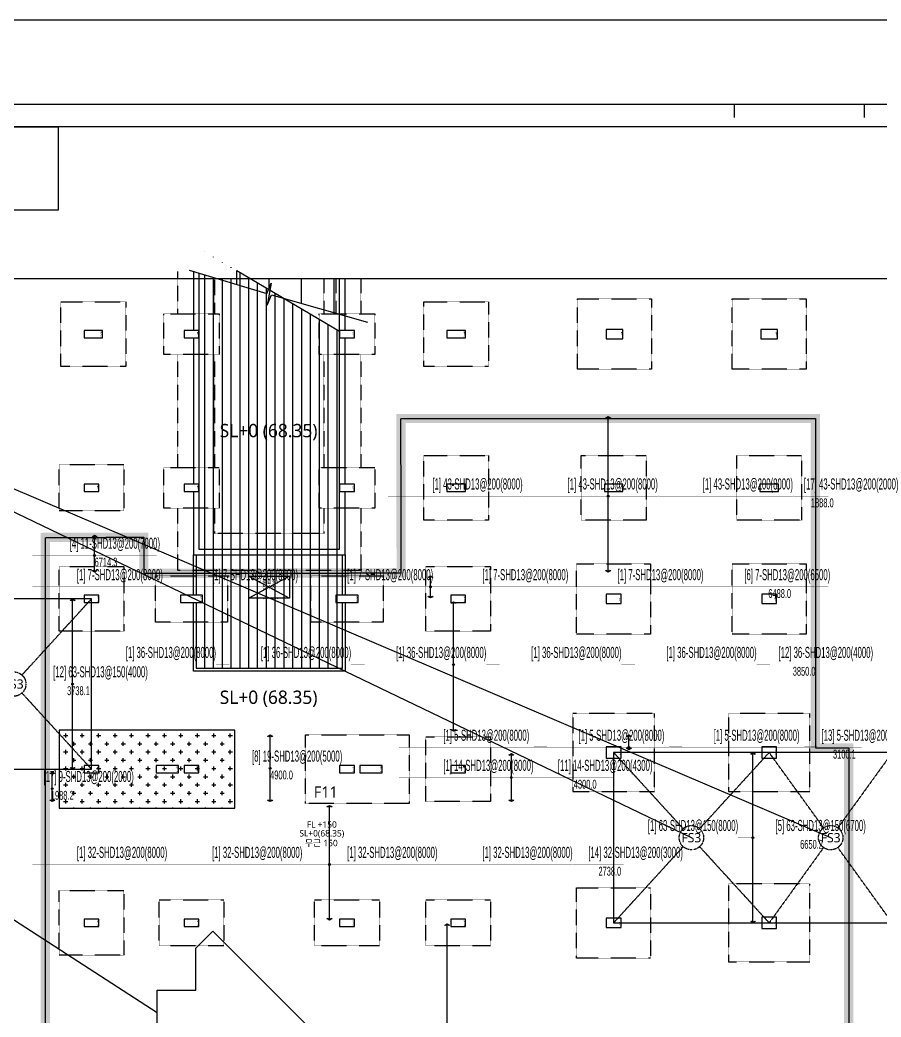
# Model space of a CAD drawing. Header units: millimetres. Extents: x 43843 to 1069877, y 60576 to 148433.
# Drawn here: x 213066 to 259575, y 93073 to 146933 of the extents above; entities that cross this region are included whole.
import ezdxf
from ezdxf.enums import TextEntityAlignment as Align

# ---------------------------------------------------------------- set-up
doc = ezdxf.new("R2010")
doc.units = ezdxf.units.MM
for name, pattern in [('H', [1.3, 0.8, -0.5]), ('HID', [2.5, 1.5, -1]), ('HIDDEN', [0.375, 0.25, -0.125])]:
    doc.linetypes.add(name, pattern=pattern)
for name, color, linetype, plot in [('+S_LEVEL_TEXT(NO PLOT)', 7, 'Continuous', False), ('DEFPOINT', 142, 'Continuous', False), ('NX_DEFAULT', 7, 'Continuous', False), ('S_NOPLOT_251', 251, 'Continuous', False)]:
    doc.layers.add(name, color=color, linetype=linetype, plot=plot)
for name, color, linetype in [('-S_F', 7, 'Continuous'), ('-S_F_NAME', 7, 'Continuous'), ('8', 8, 'Continuous'), ('NX_BAR(D)', 7, 'Continuous'), ('NX_BARTXT', 7, 'Continuous'), ('NX_FORM', 7, 'Continuous'), ('S-ELEV', 7, 'Continuous'), ('S-FND_OUTLINE_지하주차장 기초', 4, 'HID'), ('S-FND_내수압 슬래브 구간', 7, 'Continuous'), ('S-GIRDER', 4, 'HIDDEN'), ('S-HAT', 252, 'Continuous'), ('S-HAT_SLAB LEVEL', 7, 'Continuous'), ('S-STAIR', 251, 'Continuous'), ('S-TEXT-NOTES-TEXT', 3, 'Continuous'), ('WALL-1', 2, 'Continuous'), ('XR-지하주차장$0$A-CON', 2, 'Continuous'), ('XR-지하주차장$0$AA-COL', 2, 'Continuous'), ('XR-지하주차장$1$A-집수정', 4, 'Continuous'), ('기초', 7, 'Continuous')]:
    doc.layers.add(name, color=color, linetype=linetype)
doc.styles.add('BarSetTxt', font='Arial.ttf', dxfattribs={"width": 0.4, "height": 353.85})
doc.styles.add('XR-지하주차장$0$Standard', font='arial.ttf')
doc.styles.add('XR-지하주차장$0$맑은고딕', font='malgun.ttf')
doc.styles.add('맑은 고딕', font='malgun.ttf')
doc.styles.add('맑은고딕', font='malgun.ttf')

# ---------------------------------------------------------------- blocks, each defined once
blk = doc.blocks.new('zw$9A02')
at = {"color": 7}
for p, q in [((65855.52090570901, -3425.293628775515), (65855.52090570901, -3951.099264790537)), ((71113.57787962607, -3425.293628775515), (71113.57787962607, -3951.099264790537))]:
    blk.add_line(p, q, dxfattribs=at)
blk.add_lwpolyline([(0, -63642.85714285681), (0, 0), (90000.00000000012, 0), (90000.00000000012, -63642.85714285681)], close=True)
at = {"color": 4}
blk.add_lwpolyline([(3810.449194765185, -61579.40302305109), (85730.9760699867, -61579.40302305109), (85730.9760699867, -3425.293628775515), (3810.449194765185, -3425.293628775515)], close=True, dxfattribs=at)
at = {"layer": 'DEFPOINT', "color": 150}
blk.add_lwpolyline([(4710.449194765184, -56998.76328211511), (84830.9760699867, -56998.76328211511), (84830.9760699867, -4325.293628775514), (4710.449194765184, -4325.293628775514)], close=True, dxfattribs=at)
blk = doc.blocks.new('zw$D357')
at = {"layer": 'S-HAT', "lineweight": -2}
h = blk.add_hatch(dxfattribs=at)
h.set_pattern_fill('CROSS', color=256, scale=70)
h.set_pattern_definition([(0, (-331308.6818607079, 2641039.891143047), (444.5, 444.5), [222.25, -666.75]), (90, (-331197.556860708, 2640928.766143047), (-444.5, 444.5), [222.25, -666.75])])
h.paths.add_polyline_path([(-55759.62759540556, -27727.7620820459), (-46259.62759539694, -27727.7620820459), (-46259.62759539694, -23527.7620820459), (-55759.62759540556, -23527.7620820459)])
at = {"layer": 'S-HAT_SLAB LEVEL', "transparency": 33554559}
h = blk.add_hatch(dxfattribs=at)
h.set_pattern_fill('ANSI31', color=8, scale=150, angle=45)
h.set_pattern_definition([(90, (-331308.5749018475, 62679.21827539796), (-476.2500000000001, 0), [])])
h.paths.add_polyline_path([(-48209.73455426423, 2511.933489013463), (-48209.73455426423, -1926.653482069261), (-48209.62759540649, -1926.653482069261), (-48209.62759540369, -2419.986815405078), (-48209.73455426446, -2419.908378906548), (-48209.73455426446, -14046.65344469715), (-48359.73455426422, -14046.65344469715), (-48359.73455426422, -20176.65344469715), (-40459.73455426422, -20176.65344469715), (-40459.73455426422, -14046.65344469715), (-40609.73455426423, -14046.65344469715), (-40609.73455426446, -1971.00807505846), (-47909.53200764162, 2334.855795079842), (-47909.62759540369, 2334.912178547122), (-47909.62759540369, 2330.878546908498), (-47909.53200764139, 2330.820893649012), (-46159.53200764139, 1275.317541488446), (-46159.53200764162, 877.5785246770828), (-47228.686461373, 877.5785246770828), (-48009.73620337318, 1114.651900814846), (-48009.73596495063, 2393.96217469871), (-48209.62759540369, 2511.870398181491)])
h.paths.add_polyline_path([(-48209.62759540369, -2326.764955000952), (-48209.62759540369, -2419.986815405078), (-48209.73455426446, -2419.908378906548), (-48209.73455426423, -2326.764955000952)])
h.paths.add_polyline_path([(-48209.62759540369, -2326.653482069261), (-48209.62759540369, -1926.764955000952)])
h.paths.add_polyline_path([(-48209.62759540369, -1926.764955000952), (-48209.62759540369, -2326.653482069261)])
h.paths.add_polyline_path([(-48209.62759540369, -1926.764955000952), (-48209.62759540369, -1926.653482069261)])
h.paths.add_polyline_path([(-48209.62759540369, -2326.653482069261), (-48209.62759540369, -2326.764955000952)])
at = {"layer": '-S_F', "linetype": 'HIDDEN', "lineweight": -3}
for p, q in [((-49359.5320012113, 1247.573796493933), (-49359.5320012113, -1026.653482069261)), ((-47359.5320012113, 917.2942971996963), (-47359.5320012113, -1026.653482069261)), ((-41459.5320012113, 877.5785246770828), (-41459.5320012113, -1026.653482070193)), ((-39459.53200121131, 877.5785246770828), (-39459.53200121131, -1026.653482070193)), ((-49359.5320012113, -3226.653482069262), (-49359.5320012113, -9326.653482069261)), ((-47359.5320012113, -3226.653482069262), (-47359.5320012113, -9326.653482069261)), ((-41459.5320012113, -3226.653482070193), (-41459.5320012113, -9326.653482070193)), ((-39459.53200121131, -3226.653482070193), (-39459.53200121131, -9326.653482070193)), ((-49359.5320012113, -11526.65348206926), (-49359.5320012113, -14895.54484723043)), ((-47359.5320012113, -11526.65348206926), (-47359.5320012113, -12895.54484723042)), ((-41459.5320012113, -11526.65348207019), (-41459.5320012113, -12895.54484723042)), ((-39459.53200121131, -11526.65348207019), (-39459.53200121131, -14895.54484723043)), ((-41459.5320012113, -12895.54484723042), (-47359.5320012113, -12895.54484723042)), ((-39459.53200121131, -14895.54484723043), (-49359.5320012113, -14895.54484723043))]:
    blk.add_line(p, q, dxfattribs=at)
for points in [[(-55659.62759541021, -376.65348206833), (-52159.62759541022, -376.65348206833), (-52159.62759541022, -3876.653482068331), (-55659.62759541021, -3876.653482068331)], [(-36059.62759540882, -376.7649550130591), (-32559.62759540882, -376.7649550130591), (-32559.62759540882, -3876.764955013059), (-36059.62759540882, -3876.764955013059)], [(-27759.74493531603, -226.653482071124), (-23759.74493531603, -226.653482071124), (-23759.74493531603, -4026.653482071124), (-27759.74493531603, -4026.653482071124)], [(-19409.62759540649, -226.6534820720553), (-15409.62759540649, -226.6534820720553), (-15409.62759540649, -4026.653482072055), (-19409.62759540649, -4026.653482072055)], [(-50109.62759540649, -1026.653482069261), (-47109.62759540649, -1026.653482069261), (-47109.62759540649, -3226.653482069262), (-50109.62759540649, -3226.653482069262)], [(-41709.62759540649, -1026.653482070193), (-38709.62759540649, -1026.653482070193), (-38709.62759540649, -3226.653482070193), (-41709.62759540649, -3226.653482070193)], [(-36059.62759540696, -8676.76495500747), (-32559.62759540696, -8676.76495500747), (-32559.62759540696, -12176.76495500747), (-36059.62759540696, -12176.76495500747)], [(-27559.62759540556, -8677.762082045898), (-24059.62759540556, -8677.762082045898), (-24059.62759540556, -12177.76208204589), (-27559.62759540556, -12177.76208204589)], [(-19159.62759540556, -8677.762082045898), (-15659.62759540556, -8677.762082045898), (-15659.62759540556, -12177.76208204589), (-19159.62759540556, -12177.76208204589)], [(-55759.62759540718, -9176.65348206833), (-52259.62759540719, -9176.65348206833), (-52259.62759540719, -11676.65348206833), (-55759.62759540718, -11676.65348206833)], [(-50109.62759540719, -9326.653482069261), (-47109.62759540719, -9326.653482069261), (-47109.62759540719, -11526.65348206926), (-50109.62759540719, -11526.65348206926)], [(-41709.62759540719, -9326.653482070193), (-38709.62759540719, -9326.653482070193), (-38709.62759540719, -11526.65348207019), (-41709.62759540719, -11526.65348207019)], [(-27810.79454274941, -14525.54484472889), (-23810.79454274941, -14525.54484472889), (-23810.79454274941, -18325.54484472889), (-27810.79454274941, -18325.54484472889)], [(-19409.62759540765, -14526.65348207205), (-15409.62759540765, -14526.65348207205), (-15409.62759540765, -18326.65348207205), (-19409.62759540765, -18326.65348207205)], [(-55759.62759540718, -14676.65348206833), (-52259.62759540719, -14676.65348206833), (-52259.62759540719, -18176.65348206833), (-55759.62759540718, -18176.65348206833)], [(-35959.62759540719, -14676.65348207019), (-32459.62759540719, -14676.65348207019), (-32459.62759540719, -18176.65348207019), (-35959.62759540719, -18176.65348207019)], [(-50559.62759540393, -15176.65344467666), (-46659.62759540393, -15176.65344467666), (-46659.62759540393, -17676.65344467666), (-50559.62759540393, -17676.65344467666)], [(-42159.62759538554, -15176.65344468504), (-38259.62759538554, -15176.65344468504), (-38259.62759538554, -17676.65344468504), (-42159.62759538554, -17676.65344468504)], [(-28008.4662049585, -22625.54484472889), (-28008.4662049585, -26825.54484472889), (-23608.4662049585, -26825.54484472889), (-23608.4662049585, -22625.54484472889)], [(-19608.4662049585, -22625.54484472983), (-19608.4662049585, -26825.54484472983), (-15208.4662049585, -26825.54484472983), (-15208.4662049585, -22625.54484472983)], [(-42459.62759528215, -23776.6534820702), (-36859.62759528216, -23776.6534820702), (-36859.62759528216, -27476.65348207019), (-42459.62759528215, -27476.65348207019)], [(-35959.62759540812, -23876.65344470274), (-32459.62759540812, -23876.65344470274), (-32459.62759540812, -27376.65344470274), (-35959.62759540812, -27376.65344470274)], [(-55759.62759540905, -32176.65348206833), (-52259.62759540905, -32176.65348206833), (-52259.62759540905, -35676.65348206833), (-55759.62759540905, -35676.65348206833)], [(-27809.62759540905, -32026.65348207113), (-23809.62759540905, -32026.65348207113), (-23809.62759540905, -35826.65348207112), (-27809.62759540905, -35826.65348207112)], [(-19609.62759540556, -31827.7620820459), (-19609.62759540556, -36027.7620820459), (-15209.62759540556, -36027.7620820459), (-15209.62759540556, -31827.7620820459)], [(-50359.62759540882, -32676.65344470181), (-46859.62759540882, -32676.65344470181), (-46859.62759540882, -35176.65344470181), (-50359.62759540882, -35176.65344470181)], [(-41959.62759540905, -32676.65348207019), (-38459.62759540905, -32676.65348207019), (-38459.62759540905, -35176.65348207019), (-41959.62759540905, -35176.65348207019)], [(-35959.62759540882, -32676.65344470274), (-32459.62759540882, -32676.65344470274), (-32459.62759540882, -35176.65344470274), (-35959.62759540882, -35176.65344470274)]]:
    blk.add_lwpolyline(points, close=True, dxfattribs=at)
blk.add_lwpolyline([(-70457.14838496898, 877.5785246770828), (0, 877.5785246770828), (0, -57058.71232119427), (-70457.14838496898, -57058.71232119427)], close=True)
at = {"layer": 'S-ELEV', "elevation": -3.1624165199e-06}
blk.add_lwpolyline([(-46159.53200764162, 1303.596631157212), (-40609.73457105387, -1970.010947875678), (-40609.73457105387, 877.5785246770828)], dxfattribs=at)
at = {"layer": 'S-FND_OUTLINE_지하주차장 기초'}
blk.add_lwpolyline([(-55759.62759540556, -27727.7620820459), (-46259.62759539694, -27727.7620820459), (-46259.62759539694, -23527.7620820459), (-55759.62759540556, -23527.7620820459)], close=True, dxfattribs=at)
at = {"layer": 'S-GIRDER', "color": 5, "elevation": 4.73943982693e-05}
for points in [[(-48509.73620337318, 1266.41776372306), (-48509.73620338458, 1266.357066763565)], [(-48009.73620338458, 1114.59120385535), (-48009.73620337318, 1114.651900814846)], [(-40809.73620340134, 877.5785246770828), (-40809.73620340134, -993.4317581942305)], [(-40309.73620340135, -1134.810511117801), (-40309.73620340135, 877.5785246770828)]]:
    blk.add_lwpolyline(points, dxfattribs=at)
at = {"layer": 'S-HAT', "linetype": 'ByBlock', "lineweight": -2}
blk.add_lwpolyline([(-55759.62759540556, -23527.7620820459), (-55759.62759540556, -27727.7620820459), (-46259.62759539694, -27727.7620820459), (-46259.62759539671, -23527.7620820459)], close=True, dxfattribs=at)
at = {"layer": 'S-HAT_SLAB LEVEL', "lineweight": -2}
blk.add_lwpolyline([(-42703.92332442105, -45630.78172460198), (-50638.5749018474, -45630.78172460198), (-47708.24696184508, -40753.89705749694), (-48911.71297375741, -40030.78172460011), (-50468.9233244243, -40030.78172460011), (-50468.92332443082, -37560.78172459733), (-48368.92332443082, -37560.7817245964), (-48368.92332443082, -35294.90346546285), (-47454.65312827378, -34380.63326930814), (-41154.50467297923, -40680.7817245964), (-42703.92332442105, -40680.7817245964), (-42703.92332442105, -42625.78172459639), (-42703.92332442105, -45630.78172460105)], dxfattribs=at)
at = {"layer": 'S-STAIR'}
for p, q in [((-46159.53200764162, 553.056228172034), (-46159.53200764162, 1303.596631157212)), ((-44409.53200764163, 375.4215242099017), (-44409.53200764163, 877.5785246770828)), ((-42659.53200764162, -470.3316553058102), (-42659.53200764162, 877.5785246770828)), ((-40909.53200764162, -965.1572905378415), (-40909.53200764162, 877.5785246770828))]:
    blk.add_line(p, q, dxfattribs=at)
blk.add_lwpolyline([(-48734.73456884106, 1334.711905899458), (-44535.56667645462, 60.13122853077948), (-44312.85635010106, 617.2668588152155), (-44516.87347106216, -565.2630622917786), (-44294.1631446979, -8.12743201199919), (-39097.89478404028, -1477.411313382909)], dxfattribs=at)
at = {"layer": 'S_NOPLOT_251'}
for points in [[(-48509.6275954037, -14046.65344469715), (-48359.62759540369, -14046.65344469715), (-48359.62759540369, -16226.65344469715), (-48509.6275954037, -16226.65344469715)], [(-40459.62759540369, -14046.65344469715), (-40309.62759540369, -14046.65344469715), (-40309.62759540369, -16226.65344469715), (-40459.62759540369, -16226.65344469715)], [(-40309.62759540369, -16626.65344469715), (-40309.62759540369, -20326.65344469715), (-48509.6275954037, -20326.65344469715), (-48509.6275954037, -16626.65344469715), (-48359.62759540369, -16626.65344469715), (-48359.62759540369, -20176.65344469715), (-40459.62759540369, -20176.65344469715), (-40459.62759540369, -16626.65344469715)]]:
    blk.add_lwpolyline(points, close=True, dxfattribs=at)
at = {"layer": 'XR-지하주차장$0$A-CON'}
for p, q in [((-48509.6275954037, 1266.384797758423), (-48509.6275954037, -1926.76495500654)), ((-48209.62759540369, 1175.325280013494), (-48209.62759540369, -13746.76495500188)), ((-40609.6275954037, -13746.76495500188), (-40609.6275954037, 877.5785246770828)), ((-40309.62759540369, -1926.76495500654), (-40309.62759540369, 877.5785246770828)), ((-48509.6275954037, -2326.76495500654), (-48509.6275954037, -10226.76495500654)), ((-40309.62759540369, -10226.76495500654), (-40309.62759540369, -2326.76495500654)), ((-48509.6275954037, -10626.76495500654), (-48509.6275954037, -14046.76495500188)), ((-40309.62759540369, -14046.76495500188), (-40309.62759540369, -10626.76495500654)), ((-48209.62759540369, -13746.76495500188), (-40609.6275954037, -13746.76495500188)), ((-48509.6275954037, -14046.76495500188), (-40309.62759540369, -14046.76495500188))]:
    blk.add_line(p, q, dxfattribs=at)
blk.add_lwpolyline([(-48209.62759540369, -13746.76495500188), (-40609.6275954037, -13746.76495500188)], dxfattribs=at)
at = {"layer": 'XR-지하주차장$0$AA-COL'}
for points in [[(-53409.62759540626, -2326.764954982325), (-53409.62759540626, -1926.764954982325), (-54409.62759540625, -1926.764954982325), (-54409.62759540625, -2326.764954982325)], [(-48209.62759540369, -2326.764955000952), (-48209.62759540369, -1926.764955000952), (-49009.62759540369, -1926.764955000952), (-49009.62759540369, -2326.764955000952)], [(-39809.6275954037, -2326.764955000952), (-39809.6275954037, -1926.764955000952), (-40609.6275954037, -1926.764955000952), (-40609.6275954037, -2326.764955000952)], [(-33809.62759540626, -2326.76495500654), (-33809.62759540626, -1926.76495500654), (-34809.62759540626, -1926.76495500654), (-34809.62759540626, -2326.76495500654)], [(-25309.62759540626, -2376.764955007471), (-25309.62759540626, -1876.764955007471), (-26209.62759540626, -1876.764955007471), (-26209.62759540626, -2376.764955007471)], [(-16959.62759536504, -2376.764954982325), (-16959.62759536504, -1876.764954982325), (-17859.62759536505, -1876.764954982325), (-17859.62759536505, -2376.764954982325)], [(-53609.62759540369, -10626.76495500095), (-53609.62759540369, -10226.76495500095), (-54409.6275954037, -10226.76495500095), (-54409.6275954037, -10626.76495500095)], [(-48209.62759540369, -10626.76495500095), (-48209.62759540369, -10226.76495500095), (-49009.62759540369, -10226.76495500095), (-49009.62759540369, -10626.76495500095)], [(-39809.6275954037, -10626.76495500095), (-39809.6275954037, -10226.76495500095), (-40609.6275954037, -10226.76495500095), (-40609.6275954037, -10626.76495500095)], [(-33809.6275954037, -10626.76495500095), (-33809.6275954037, -10226.76495500095), (-34809.6275954037, -10226.76495500095), (-34809.6275954037, -10626.76495500095)], [(-25309.6275954037, -10626.76495500095), (-25309.6275954037, -10226.76495500095), (-26309.6275954037, -10226.76495500095), (-26309.6275954037, -10626.76495500095)], [(-16909.6275954037, -10626.76495500095), (-16909.6275954037, -10226.76495500095), (-17909.6275954037, -10226.76495500095), (-17909.6275954037, -10626.76495500095)], [(-53609.62759540369, -16626.76495500095), (-53609.62759540369, -16226.76495500095), (-54409.6275954037, -16226.76495500095), (-54409.6275954037, -16626.76495500095)], [(-48009.6275954037, -16626.76495500095), (-48009.6275954037, -16226.76495500095), (-49209.62759540369, -16226.76495500095), (-49209.62759540369, -16626.76495500095)], [(-39609.62759538554, -16626.76495501026), (-39609.62759538554, -16226.76495501026), (-40809.62759538554, -16226.76495501026), (-40809.62759538554, -16626.76495501026)], [(-33809.6275954037, -16626.76495500095), (-33809.6275954037, -16226.76495500095), (-34609.6275954037, -16226.76495500095), (-34609.6275954037, -16626.76495500095)], [(-25409.6275954037, -16676.76495500095), (-25409.6275954037, -16176.76495500095), (-26209.6275954037, -16176.76495500095), (-26209.6275954037, -16676.76495500095)], [(-17009.62759540369, -16676.76495500095), (-17009.62759540369, -16176.76495500095), (-17809.6275954037, -16176.76495500095), (-17809.6275954037, -16676.76495500095)], [(-25409.6275954037, -25026.76495500095), (-25409.6275954037, -24426.76495500095), (-26209.6275954037, -24426.76495500095), (-26209.6275954037, -25026.76495500095)], [(-17009.62759540369, -25026.76495500095), (-17009.62759540369, -24426.76495500095), (-17809.6275954037, -24426.76495500095), (-17809.6275954037, -25026.76495500095)], [(-53609.62759540369, -25826.76495500095), (-53609.62759540369, -25426.76495500095), (-54409.6275954037, -25426.76495500095), (-54409.6275954037, -25826.76495500095)], [(-49309.62759538553, -25826.76495501027), (-49309.62759538553, -25426.76495501027), (-50509.62759538554, -25426.76495501027), (-50509.62759538554, -25826.76495501027)], [(-48209.62759540369, -25826.76495500095), (-48209.62759540369, -25426.76495500095), (-49009.62759540369, -25426.76495500095), (-49009.62759540369, -25826.76495500095)], [(-39809.6275954037, -25826.76495500095), (-39809.6275954037, -25426.76495500095), (-40609.6275954037, -25426.76495500095), (-40609.6275954037, -25826.76495500095)], [(-38309.62759529334, -25826.7649549637), (-38309.62759529334, -25426.7649549637), (-39509.62759529334, -25426.7649549637), (-39509.62759529334, -25826.7649549637)], [(-33809.6275954037, -25826.76495500095), (-33809.6275954037, -25426.76495500095), (-34609.6275954037, -25426.76495500095), (-34609.6275954037, -25826.76495500095)], [(-53609.62759540369, -34126.76495500095), (-53609.62759540369, -33726.76495500095), (-54409.6275954037, -33726.76495500095), (-54409.6275954037, -34126.76495500095)], [(-48209.62759540369, -34126.76495500095), (-48209.62759540369, -33726.76495500095), (-49009.62759540369, -33726.76495500095), (-49009.62759540369, -34126.76495500095)], [(-39809.6275954037, -34126.76495500095), (-39809.6275954037, -33726.76495500095), (-40609.6275954037, -33726.76495500095), (-40609.6275954037, -34126.76495500095)], [(-33809.6275954037, -34126.76495500095), (-33809.6275954037, -33726.76495500095), (-34609.6275954037, -33726.76495500095), (-34609.6275954037, -34126.76495500095)], [(-25409.6275954037, -34176.76495500095), (-25409.6275954037, -33676.76495500095), (-26209.6275954037, -33676.76495500095), (-26209.6275954037, -34176.76495500095)], [(-17009.62759540509, -34226.76495498233), (-17009.62759540509, -33626.76495498233), (-17809.62759540509, -33626.76495498233), (-17809.62759540509, -34226.76495498233)]]:
    blk.add_lwpolyline(points, close=True, dxfattribs=at)
at = {"layer": 'XR-지하주차장$1$A-집수정', "lineweight": -3, "ltscale": 0.5}
for p, q in [((-45509.62759540509, -15196.76495499816), (-43309.6275954051, -16396.76495499816)), ((-43309.6275954051, -15196.76495499816), (-45509.62759540509, -16396.76495499816))]:
    blk.add_line(p, q, dxfattribs=at)
blk.add_lwpolyline([(-45509.62759540509, -15196.76495499816), (-43309.6275954051, -15196.76495499816), (-43309.6275954051, -16396.76495499816), (-45509.62759540509, -16396.76495499816)], close=True, dxfattribs=at)
at = {"layer": '기초', "color": 6, "linetype": 'HID', "ltscale": 3, "const_width": 500}
blk.add_lwpolyline([(-56498.19192278548, -55179.49009371176), (-56497.66029514815, -13109.48375289421), (-51183.36221641278, -13098.65892140847), (-51183.36221641255, -15034.76066461298), (-51183.34348332206, -15034.76066461298), (-51183.34348332206, -15046.77595059294), (-37284.86666548718, -15025.10676782392), (-37297.86901842244, -6685.479806887918), (-14909.64353988901, -6684.054340347647), (-14909.64353988901, -24464.4900604235), (-14909.62480679829, -24464.49006084446), (-14909.62480679829, -24476.50534640346), (-13109.20024625421, -24476.54583629407), (-13108.92086913786, -55179.49009371176)], close=True, dxfattribs=at)
at = {"layer": '+S_LEVEL_TEXT(NO PLOT)', "color": 252, "style": '맑은 고딕'}
for s, p in [('FL +150', (-41570.01544823893, -28786.49765574653)), ('SL+0(68.35)', (-41570.01544823893, -29261.84696645197)), ('무근 150', (-41602.24313172581, -29788.28492300957))]:
    blk.add_text(s, height=345.766247305401, dxfattribs=at).set_placement(p, align=Align.CENTER)
at = {"layer": 'Defpoints', "style": 'XR-지하주차장$0$Standard'}
for s, height, p in [('400x1000', 50, (-53459.62759540626, -2276.764954982326)), ('400x800', 50, (-48259.62759540369, -2276.764955000952)), ('400x800', 50, (-39859.6275954037, -2276.764955000952)), ('400x1000', 50, (-33859.62759540626, -2276.76495500654)), ('500x900', 50, (-25359.62759540626, -2276.764955007471)), ('500x900', 50, (-17009.62759536505, -2276.764954982326)), ('400x800', 50, (-53659.62759540369, -10576.76495500095)), ('400x800', 50, (-48259.62759540369, -10576.76495500095)), ('400x800', 50, (-39859.6275954037, -10576.76495500095)), ('400x1000', 50, (-33859.6275954037, -10576.76495500095)), ('400x1000', 50, (-25359.6275954037, -10576.76495500095)), ('400x1000', 50, (-16959.6275954037, -10576.76495500095)), ('400x800', 50, (-53659.62759540369, -16576.76495500095)), ('400x1200', 50.00000000000001, (-48059.6275954037, -16576.76495500095)), ('400x1200', 50.00000000000001, (-39659.62759538554, -16576.76495501026)), ('400x800', 50, (-33859.6275954037, -16576.76495500095)), ('500x800', 50, (-25459.6275954037, -16626.76495500095)), ('500x800', 50, (-17059.6275954037, -16626.76495500095)), ('400x800', 50, (-53659.62759540369, -25776.76495500095)), ('400x1200', 50.00000000000001, (-49359.62759538553, -25776.76495501027)), ('400x800', 50, (-48259.62759540369, -25776.76495500095)), ('400x800', 50, (-39859.6275954037, -25776.76495500095)), ('400x1200', 50.00000000000001, (-38359.62759529334, -25776.7649549637)), ('400x800', 50, (-33859.6275954037, -25776.76495500095)), ('400x800', 50, (-53659.62759540369, -34076.76495500095)), ('400x800', 50, (-48259.62759540369, -34076.76495500095)), ('400x800', 50, (-39859.6275954037, -34076.76495500095)), ('400x800', 50, (-33859.6275954037, -34076.76495500095)), ('500x800', 50, (-25459.6275954037, -34126.76495500095))]:
    blk.add_text(s, height=height, rotation=90, dxfattribs=at).set_placement(p)
at = {"layer": 'Defpoints', "style": 'XR-지하주차장$0$맑은고딕'}
for s, p in [('결합형', (-44409.62759540509, -15496.76495499816)), ('집수정', (-44409.62759540509, -15796.76495499816))]:
    blk.add_text(s, height=200, dxfattribs=at).set_placement(p, align=Align.MIDDLE_CENTER)
blk.add_text('2200X1200X1500', height=90, dxfattribs=at).set_placement((-44409.62759540509, -16396.76495499816), align=Align.MIDDLE)
at = {"layer": 'Defpoints', "color": 1, "style": 'XR-지하주차장$0$Standard'}
for p in [(-25459.6275954037, -24726.76495500095), (-17059.6275954037, -24726.76495500095), (-17059.62759540509, -33926.76495498233)]:
    blk.add_text('600x800', height=50.00000000000001, rotation=90, dxfattribs=at).set_placement(p, align=Align.MIDDLE)
at = {"layer": 'S-TEXT-NOTES-TEXT', "color": 3, "style": '맑은 고딕'}
for p in [(-44443.87118130829, -7696.455679364503), (-44443.87118130829, -22100.74815442693)]:
    blk.add_text('SL+0 (68.35)', height=720, dxfattribs=at).set_placement(p, align=Align.CENTER)
blk = doc.blocks.new('zw$1B46')
at = {"layer": 'S-FND_내수압 슬래브 구간', "color": 1, "linetype": 'H', "lineweight": -2}
for p, q in [((-23949.99999996647, 24551.10867473576), (-20193.41381156794, 20436.25657649618)), ((-19306.58618839783, 20436.25657649618), (-15549.99999999907, 24551.10867473576)), ((-23949.99999996647, 15350.00003737118), (-20193.41381156794, 19464.85213561077)), ((-19306.58618839783, 19464.85213561077), (-15549.99999999907, 15350.00003737118)), ((12649.99999999744, 16251.10867471061), (16406.58618841343, 12136.2565764822)), ((17293.41381158679, 12136.2565764822), (21050.00000000303, 16251.10867471061)), ((23989.7051552115, 12183.57550544478), (21049.89304113947, 16251.10867487918)), ((27699.9999999979, 16251.10867487918), (24760.18788588373, 12183.57550538704)), ((12649.99999999744, 7050.000037371181), (16406.58618841343, 11164.85213560052)), ((17293.41381158679, 11164.85213560052), (21050.00000000303, 7050.000037371181)), ((23989.70515513187, 11117.53320669476), (21049.89304113947, 7050.000037371181)), ((27699.9999999979, 7050.000037371181), (24760.18788596383, 11117.5332067525))]:
    blk.add_line(p, q, dxfattribs=at)
for centre in [(-19749.99999998277, 19950.55435605347), (16850.00000000023, 11650.55435604043), (24374.9465205078, 11650.55435604043)]:
    blk.add_circle(centre, 657.6643940850194, dxfattribs=at)
at = {"layer": 'S-FND_내수압 슬래브 구간', "color": 1, "linetype": 'ByBlock', "lineweight": -2, "style": '맑은고딕'}
blk.add_text('FS3', height=500, rotation=359.9999999966649, dxfattribs=at).set_placement((-19749.99999998277, 19950.55435605347), align=Align.MIDDLE_CENTER)
at = {"layer": 'S-FND_내수압 슬래브 구간', "color": 1, "linetype": 'H', "lineweight": -2, "style": '맑은고딕'}
for p in [(16850.00000000023, 11650.55435604043), (24374.9465205078, 11650.55435604043)]:
    blk.add_text('FS3', height=500, rotation=359.9999999966649, dxfattribs=at).set_placement(p, align=Align.MIDDLE_CENTER)

msp = doc.modelspace()

# ---------------------------------------------------------------- linework, layer by layer
at = {"layer": 'DEFPOINT', "color": 1}
for points in [[(249331.3830051452, 102761.3172748289), (189514.0907497374, 131513.6891392013)], [(256856.329525653, 102761.3172748289), (189514.0907497374, 131513.6891392013)]]:
    msp.add_lwpolyline(points, dxfattribs=at)
at = {"layer": 'DEFPOINT', "linetype": 'HID', "ltscale": 3}
msp.add_lwpolyline([(214442.818677765, 76909.0356528312), (214443.3503054023, 118979.0419936487), (219757.6483841377, 118989.8668251345), (219757.6483841377, 117053.76508193), (219757.6671172284, 117053.76508193), (219757.6671172284, 117041.74979595), (233656.1439350635, 117063.418978719), (233643.1415821282, 125403.045939655), (256031.3670606614, 125404.4714061953), (256031.3670606614, 107624.0356861194), (256031.3857937522, 107624.0356856985), (256031.3857937522, 107612.0204001395), (257831.8103542962, 107611.9799102489), (257832.0897314126, 76909.0356528312)], close=True, dxfattribs=at)
at = {"layer": 'DEFPOINT', "color": 1}
for points in [[(216931.3830051456, 115661.8715935242), (208531.3830051782, 115661.8715935242), (208531.3830051782, 106460.7629561596), (216931.3830051456, 106460.7629561596)], [(245131.3830051424, 98160.76295615966), (260181.3830051428, 98160.76295615966), (260181.3830051428, 107361.8715936676), (245131.3830051424, 107361.8715936676)]]:
    msp.add_lwpolyline(points, close=True, dxfattribs=at)
at = {"layer": 'DEFPOINT', "color": 8}
msp.add_lwpolyline([(220472.0872761231, 93292.74331360403), (187853.5312371949, 114395.6747815702)], dxfattribs=at)
at = {"layer": 'DEFPOINT', "linetype": 'HIDDEN', "lineweight": -3}
for points in [[(215181.3830051446, 104360.7629561568), (224681.3830051535, 104360.7629561568), (224681.3830051535, 108560.7629561568), (215181.3830051446, 108560.7629561568)], [(228481.3830052685, 108311.8715561325), (234081.3830052685, 108311.8715561325), (234081.3830052685, 104611.8715561325), (228481.3830052685, 104611.8715561325)]]:
    msp.add_lwpolyline(points, close=True, dxfattribs=at)
at = {"layer": 'NX_BAR(D)', "color": 2, "const_width": 10}
for points in [[(232943.2881540234, 121209.0356528312), (240213.3146906427, 121209.0356528312), (240243.3146906427, 121239.0356528312), (240943.3146906426, 121239.0356528312)], [(240243.3123686888, 121209.0356528312), (247513.3389053081, 121209.0356528312), (247543.3389053081, 121239.0356528312), (248243.3389053081, 121239.0356528312)], [(247543.3365833542, 121209.0356528312), (254813.3631199735, 121209.0356528312), (254843.3631199735, 121239.0356528312), (255543.3631199735, 121239.0356528312)], [(254843.3607980191, 121209.0356528312), (256731.3670606615, 121209.0356528312)], [(213743.3266746226, 118009.0356528312), (220457.6483841377, 118009.0356528312)], [(213743.3089831897, 116309.0356528312), (221013.3197913171, 116309.0356528312), (221043.3197913171, 116339.0356528312), (221743.3197913171, 116339.0356528312)], [(221043.3188456056, 116309.0356528312), (228313.329653733, 116309.0356528312), (228343.3296537331, 116339.0356528312), (229043.3296537331, 116339.0356528312)], [(228343.328708022, 116309.0356528312), (235613.339516149, 116309.0356528312), (235643.339516149, 116339.0356528312), (236343.339516149, 116339.0356528312)], [(235643.338570438, 116309.0356528312), (242913.3493785655, 116309.0356528312), (242943.3493785655, 116339.0356528312), (243643.3493785655, 116339.0356528312)], [(242943.3484328539, 116309.0356528312), (250213.3592409814, 116309.0356528312), (250243.3592409814, 116339.0356528312), (250943.3592409815, 116339.0356528312)], [(250243.3582952704, 116309.0356528312), (256731.3670606615, 116309.0356528312)], [(216381.3830051456, 112109.0356528312), (223651.3798439094, 112109.0356528312), (223681.3798439094, 112139.0356528312), (224381.3798439094, 112139.0356528312)], [(223681.3801205178, 112109.0356528312), (230951.3769592816, 112109.0356528312), (230981.3769592816, 112139.0356528312), (231681.3769592816, 112139.0356528312)], [(230981.37723589, 112109.0356528312), (238251.3740746539, 112109.0356528312), (238281.3740746538, 112139.0356528312), (238981.3740746538, 112139.0356528312)], [(238281.3743512618, 112109.0356528312), (245551.3711900261, 112109.0356528312), (245581.371190026, 112139.0356528312), (246281.3711900261, 112139.0356528312)], [(245581.371466634, 112109.0356528312), (252851.3683053983, 112109.0356528312), (252881.3683053983, 112139.0356528312), (253581.3683053983, 112139.0356528312)], [(252881.3685820062, 112109.0356528312), (256731.3670606615, 112109.0356528312)], [(213743.3083871991, 111061.3172748419), (217481.3830051456, 111061.3172748419)], [(233531.3830052685, 107635.7891555559), (240801.5200567098, 107635.7891555559), (240831.5200567098, 107665.7891555559), (241531.5200567098, 107665.7891555559)], [(240831.5080647088, 107635.7891555559), (248101.64511615, 107635.7891555559), (248131.6451161501, 107665.7891555559), (248831.64511615, 107665.7891555559)], [(248131.6331241491, 107635.7891555559), (255401.7701755903, 107635.7891555559), (255431.7701755903, 107665.7891555559), (256131.7701755903, 107665.7891555559)], [(255431.7581835893, 107635.7891555559), (258531.8112910228, 107635.7891555559)], [(224131.3830051535, 106509.0356528312), (229031.3830052685, 106509.0356528312)], [(233531.3830052685, 106009.0356528312), (240801.3830051815, 106009.0356528312), (240831.3830051815, 106039.0356528312), (241531.3830051815, 106039.0356528312)], [(240831.3830051889, 106009.0356528312), (245131.3830051424, 106009.0356528312)], [(213743.1674517269, 105409.0356528312), (215731.3830051446, 105409.0356528312)], [(244581.3830051424, 102761.3172749136), (251851.6280799258, 102761.3172749136), (251881.6280799258, 102791.3172749136), (252581.6280799258, 102791.3172749136)], [(251881.6066358822, 102761.3172749136), (258531.8103542963, 102761.3172749136)], [(213743.0891039526, 101309.0356528312), (221013.162721885, 101309.0356528312), (221043.162721885, 101339.0356528312), (221743.162721885, 101339.0356528312)], [(221043.1562803156, 101309.0356528312), (228313.229898248, 101309.0356528312), (228343.229898248, 101339.0356528312), (229043.229898248, 101339.0356528312)], [(228343.223456679, 101309.0356528312), (235613.2970746109, 101309.0356528312), (235643.297074611, 101339.0356528312), (236343.297074611, 101339.0356528312)], [(235643.290633042, 101309.0356528312), (242913.3642509739, 101309.0356528312), (242943.3642509739, 101339.0356528312), (243643.3642509739, 101339.0356528312)], [(242943.357809405, 101309.0356528312), (245681.3830051423, 101309.0356528312)]]:
    msp.add_lwpolyline(points, dxfattribs=at)
at = {"layer": 'NX_FORM', "color": 1}
for p, q in [((244837.3276073426, 117109.0356528312), (244837.3276073426, 125509.035652831)), ((217100.4875293804, 117109.0356528312), (217100.4875293804, 119109.0356528312)), ((235237.3380219258, 115709.0356528312), (235237.3380219258, 116909.0356528312)), ((215911.383005147, 106460.7629561596), (215911.383005147, 115661.8715935242)), ((236481.3750329037, 108509.0356528312), (236481.3750329037, 115509.0356528312)), ((226581.3830052108, 104709.0356528312), (226581.3830052108, 108309.0356528312)), ((245956.5971481457, 107509.0356528312), (245956.5971481457, 108309.0356528312)), ((239606.3830052052, 104709.0356528312), (239606.3830052052, 107309.0356528312)), ((252656.3830051428, 98160.76295615966), (252656.3830051428, 107361.8715936676)), ((214812.2752284358, 104709.0356528312), (214812.2752284358, 106309.0356528312)), ((229787.2360545477, 98309.03565283144), (229787.2360545477, 104509.0356528312)), ((236137.4662316764, 83509.0356528312), (236137.4662316764, 98109.03565283142))]:
    msp.add_line(p, q, dxfattribs=at)
for points in [[(244837.3276073426, 125509.035652831), (244958.5711638724, 125439.035652831), (244941.5711638724, 125409.5907891022), (244837.3276073426, 125469.035652831), (244733.0840508129, 125409.5907891022), (244716.0840508129, 125439.035652831)], [(217100.4875293804, 119109.0356528312), (217221.7310859101, 119039.0356528312), (217204.7310859101, 119009.5907891025), (217100.4875293804, 119069.0356528312), (216996.2439728506, 119009.5907891025), (216979.2439728507, 119039.0356528312)], [(217100.4875293804, 117109.0356528312), (216979.2439728507, 117179.0356528312), (216996.2439728506, 117208.4805165599), (217100.4875293804, 117149.0356528312), (217204.7310859101, 117208.4805165599), (217221.7310859101, 117179.0356528312)], [(235237.3380219258, 116909.0356528312), (235358.5815784555, 116839.0356528312), (235341.5815784555, 116809.5907891025), (235237.3380219258, 116869.0356528312), (235133.094465396, 116809.5907891025), (235116.094465396, 116839.0356528312)], [(244837.3276073426, 117109.0356528312), (244716.0840508129, 117179.0356528312), (244733.0840508129, 117208.4805165599), (244837.3276073426, 117149.0356528312), (244941.5711638724, 117208.4805165599), (244958.5711638724, 117179.0356528312)], [(235237.3380219258, 115709.0356528312), (235116.094465396, 115779.0356528312), (235133.094465396, 115808.4805165599), (235237.3380219258, 115749.0356528312), (235341.5815784555, 115808.4805165599), (235358.5815784555, 115779.0356528312)], [(215911.383005147, 115661.8715935242), (216032.6265616768, 115591.8715935242), (216015.6265616768, 115562.4267297955), (215911.383005147, 115621.8715935242), (215807.1394486173, 115562.4267297955), (215790.1394486172, 115591.8715935242)], [(236481.3750329037, 115509.0356528312), (236602.6185894335, 115439.0356528312), (236585.6185894335, 115409.5907891025), (236481.3750329037, 115469.0356528312), (236377.131476374, 115409.5907891025), (236360.131476374, 115439.0356528312)], [(226581.3830052108, 108309.0356528312), (226702.6265617405, 108239.0356528312), (226685.6265617406, 108209.5907891025), (226581.3830052108, 108269.0356528312), (226477.139448681, 108209.5907891025), (226460.1394486811, 108239.0356528312)], [(236481.3750329037, 108509.0356528312), (236360.131476374, 108579.0356528312), (236377.131476374, 108608.4805165599), (236481.3750329037, 108549.0356528312), (236585.6185894335, 108608.4805165599), (236602.6185894335, 108579.0356528312)], [(245956.5971481457, 108309.0356528312), (246077.8407046754, 108239.0356528312), (246060.8407046754, 108209.5907891025), (245956.5971481457, 108269.0356528312), (245852.3535916159, 108209.5907891025), (245835.353591616, 108239.0356528312)], [(239606.3830052052, 107309.0356528312), (239727.626561735, 107239.0356528312), (239710.6265617349, 107209.5907891025), (239606.3830052052, 107269.0356528312), (239502.1394486755, 107209.5907891025), (239485.1394486755, 107239.0356528312)], [(245956.5971481457, 107509.0356528312), (245835.353591616, 107579.0356528312), (245852.3535916159, 107608.4805165599), (245956.5971481457, 107549.0356528312), (246060.8407046754, 107608.4805165599), (246077.8407046754, 107579.0356528312)], [(252656.3830051428, 107361.8715936676), (252777.6265616726, 107291.8715936676), (252760.6265616725, 107262.4267299389), (252656.3830051428, 107321.8715936676), (252552.1394486131, 107262.4267299389), (252535.1394486131, 107291.8715936676)], [(214812.2752284358, 106309.0356528312), (214933.5187849655, 106239.0356528312), (214916.5187849655, 106209.5907891025), (214812.2752284358, 106269.0356528312), (214708.031671906, 106209.5907891025), (214691.031671906, 106239.0356528312)], [(215911.383005147, 106460.7629561596), (215790.1394486172, 106530.7629561596), (215807.1394486173, 106560.2078198883), (215911.383005147, 106500.7629561596), (216015.6265616768, 106560.2078198883), (216032.6265616768, 106530.7629561596)], [(214812.2752284358, 104709.0356528312), (214691.031671906, 104779.0356528312), (214708.031671906, 104808.4805165599), (214812.2752284358, 104749.0356528312), (214916.5187849655, 104808.4805165599), (214933.5187849655, 104779.0356528312)], [(226581.3830052108, 104709.0356528312), (226460.1394486811, 104779.0356528312), (226477.139448681, 104808.4805165599), (226581.3830052108, 104749.0356528312), (226685.6265617406, 104808.4805165599), (226702.6265617405, 104779.0356528312)], [(229787.2360545477, 104509.0356528312), (229908.4796110775, 104439.0356528312), (229891.4796110775, 104409.5907891025), (229787.2360545477, 104469.0356528312), (229682.992498018, 104409.5907891025), (229665.992498018, 104439.0356528312)], [(239606.3830052052, 104709.0356528312), (239485.1394486755, 104779.0356528312), (239502.1394486755, 104808.4805165599), (239606.3830052052, 104749.0356528312), (239710.6265617349, 104808.4805165599), (239727.626561735, 104779.0356528312)], [(229787.2360545477, 98309.03565283144), (229665.992498018, 98379.03565283143), (229682.992498018, 98408.48051656013), (229787.2360545477, 98349.03565283143), (229891.4796110775, 98408.48051656013), (229908.4796110775, 98379.03565283143)], [(236137.4662316764, 98109.03565283142), (236258.7097882062, 98039.03565283142), (236241.7097882062, 98009.59078910272), (236137.4662316764, 98069.03565283143), (236033.2226751467, 98009.59078910272), (236016.2226751467, 98039.03565283142)], [(252656.3830051428, 98160.76295615966), (252535.1394486131, 98230.76295615966), (252552.1394486131, 98260.20781988837), (252656.3830051428, 98200.76295615966), (252760.6265616725, 98260.20781988837), (252777.6265616726, 98230.76295615966)]]:
    msp.add_lwpolyline(points, close=True, dxfattribs=at)
for centre in [(244837.3276073426, 121209.0356528312), (217100.4875293804, 118009.0356528312), (235237.3380219258, 116309.0356528312), (236481.3750329037, 112109.0356528312), (215911.383005147, 111061.3172748419), (245956.5971481457, 107635.7891555559), (226581.3830052108, 106509.0356528312), (239606.3830052052, 106009.0356528312), (214812.2752284358, 105409.0356528312), (252656.3830051428, 102761.3172749136), (229787.2360545477, 101309.0356528312)]:
    msp.add_circle(centre, 50, dxfattribs=at)
at = {"layer": 'WALL-1', "color": 7, "linetype": 'Continuous'}
msp.add_lwpolyline([(170123.4114413109, 141166.0847021285), (215123.7716082643, 141166.0847021285), (215123.7716082643, 136666.3354912372), (170123.4114413109, 136666.3354912372)], close=True, dxfattribs=at)

# ---------------------------------------------------------------- block references
at = {"xscale": 1.333333333333333, "yscale": 1.333333333333333, "zscale": 1.333333333333333}
msp.add_blockref('zw$9A02', (163842.8125149571, 146933.1428738292), dxfattribs=at)
msp.add_blockref('zw$1B46', (232481.3830051446, 91110.76291878847))
at = {"layer": '8'}
msp.add_blockref('zw$D357', (270941.0106005507, 132088.5250382027), dxfattribs=at)

# ---------------------------------------------------------------- texts
at = {"layer": '-S_F_NAME', "lineweight": -3, "style": '맑은고딕'}
msp.add_text('F11', height=600, dxfattribs=at).set_placement((229586.2548290218, 105230.1292067296), align=Align.MIDDLE_CENTER)
at = {"layer": 'NX_BARTXT', "color": 2, "style": 'BarSetTxt', "width": 0.5}
for s, p in [('[1] 43-SHD13@200(8000)', (235343.2961150093, 121389.0356528311)), ('[1] 43-SHD13@200(8000)', (242643.3203296746, 121389.0356528311)), ('[1] 43-SHD13@200(8000)', (249943.3445443396, 121389.0356528311)), ('[17] 43-SHD13@200(2000)', (255409.7626768119, 121389.0356528311)), ('[4] 11-SHD13@200(7000)', (215757.6231874774, 118189.0356528312)), ('[1] 7-SHD13@200(8000)', (216143.3122256278, 116489.0356528312)), ('[1] 7-SHD13@200(8000)', (223443.3220880438, 116489.0356528312)), ('[1] 7-SHD13@200(8000)', (230743.3319504602, 116489.0356528312)), ('[1] 7-SHD13@200(8000)', (238043.3418128762, 116489.0356528312)), ('[1] 7-SHD13@200(8000)', (245343.3516752922, 116489.0356528312)), ('[6] 7-SHD13@200(6500)', (252189.7609248875, 116489.0356528312)), ('[1] 36-SHD13@200(8000)', (218781.3820567747, 112289.0356528312)), ('[1] 36-SHD13@200(8000)', (226081.3791721469, 112289.0356528312)), ('[1] 36-SHD13@200(8000)', (233381.3762875191, 112289.0356528312)), ('[1] 36-SHD13@200(8000)', (240681.3734028914, 112289.0356528312)), ('[1] 36-SHD13@200(8000)', (247981.3705182636, 112289.0356528312)), ('[12] 36-SHD13@200(4000)', (254036.3681256027, 112289.0356528312)), ('[12] 63-SHD13@150(4000)', (214864.7307725829, 111241.3172748419)), ('[1] 5-SHD13@200(8000)', (235931.4241207011, 107815.7891555559)), ('[1] 5-SHD13@200(8000)', (243231.5491801413, 107815.7891555559)), ('[1] 5-SHD13@200(8000)', (250531.6742395816, 107815.7891555559)), ('[13] 5-SHD13@200(3300)', (256361.7741158191, 107815.7891555559)), ('[8] 19-SHD13@200(5000)', (225601.383005188, 106689.0356528312)), ('[1] 14-SHD13@200(8000)', (235931.3830052425, 106189.0356528312)), ('[11] 14-SHD13@200(4300)', (242121.383005175, 106189.0356528312)), ('[17] 9-SHD13@200(2000)', (214339.6321177521, 105589.0356528312)), ('[1] 63-SHD13@150(8000)', (246981.4565275774, 102941.3172749136)), ('[5] 63-SHD13@150(6700)', (253876.6677514065, 102941.3172749136)), ('[1] 32-SHD13@200(8000)', (216143.1111893325, 101489.0356528312)), ('[1] 32-SHD13@200(8000)', (223443.1783656954, 101489.0356528312)), ('[1] 32-SHD13@200(8000)', (230743.2455420584, 101489.0356528312)), ('[1] 32-SHD13@200(8000)', (238043.3127184218, 101489.0356528312)), ('[14] 32-SHD13@200(3000)', (243764.7653681265, 101489.0356528312))]:
    msp.add_text(s, height=600, dxfattribs=at).set_placement(p, align=Align.BOTTOM_LEFT)
at = {"layer": 'NX_DEFAULT', "color": 8, "style": 'BarSetTxt', "width": 0.5}
for s, p in [('1888.0', (255787.3639293403, 120609.0356528312)), ('6714.3', (217100.4875293799, 117409.0356528312)), ('6488.0', (253487.3626779659, 115709.0356528312)), ('3850.0', (254806.3678213336, 111509.0356528312)), ('3738.1', (215612.3456961724, 110461.3172748419)), ('3100.1', (256981.7847373063, 107035.7891555559)), ('4900.0', (226581.3830052108, 105909.0356528312)), ('4300.0', (242981.3830051656, 105409.0356528312)), ('1988.2', (214737.2752284358, 104809.0356528312)), ('6650.2', (255206.7084950895, 102161.3172749136)), ('2738.0', (244312.3704072736, 100709.0356528312))]:
    msp.add_text(s, height=479.9999999999999, dxfattribs=at).set_placement(p)

doc.saveas('drawing.dxf')
